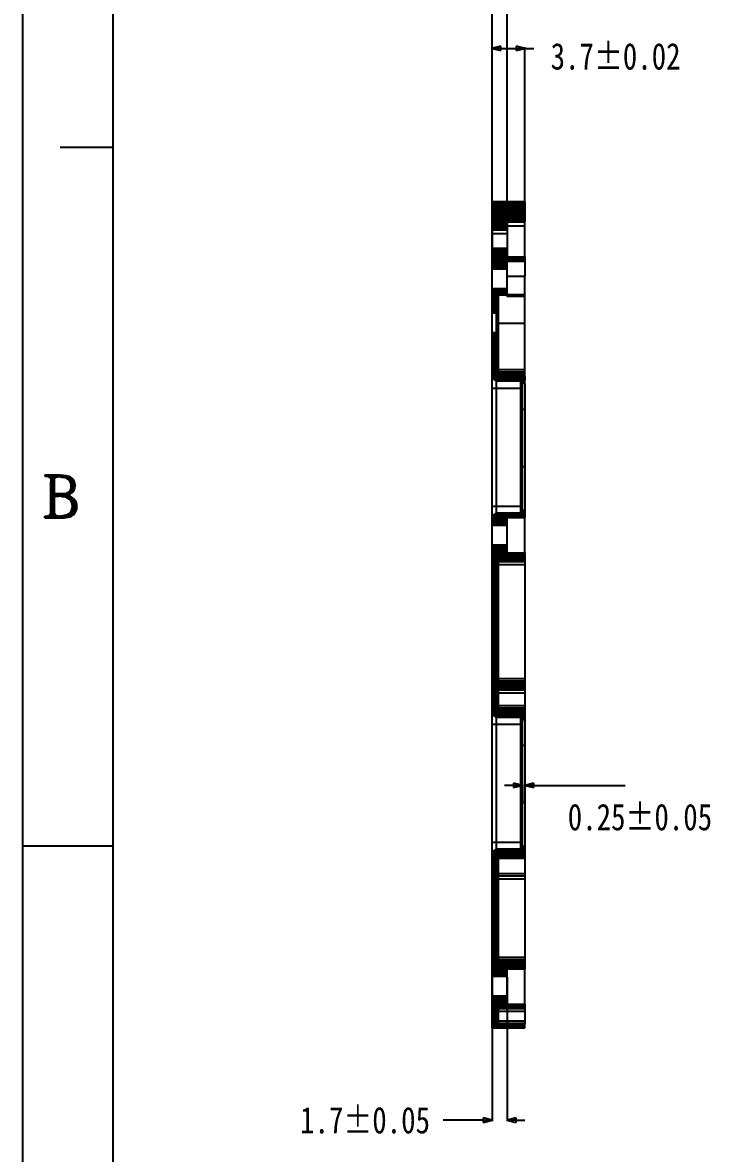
# Model space of a CAD drawing. Header units: millimetres. Extents: x 1385 to 1932, y 378 to 1802.
# Drawn here: x 1448.1 to 1525.9, y 1598.9 to 1726.7 of the extents above; entities that cross this region are included whole.
import ezdxf

# ---------------------------------------------------------------- set-up
doc = ezdxf.new("R2010")
doc.units = ezdxf.units.MM
doc.header["$LTSCALE"] = 46.255
doc.layers.get('0').update_dxf_attribs({"linetype": 'CONTINUOUS'})
for name, color, linetype in [('09', 9, 'CONTINUOUS'), ('30', 30, 'CONTINUOUS'), ('61-RUBBE-XIAOYIN_DXF_DIMENSION', 7, 'CONTINUOUS'), ('61-RUBBER-XIAOYIN_DXF_HATCHING', 7, 'CONTINUOUS'), ('61-RUBBER-XIDXF_CONTINUOUS_LINE', 7, 'CONTINUOUS'), ('TEXT', 3, 'CONTINUOUS')]:
    doc.layers.add(name, color=color, linetype=linetype)
doc.styles.get("Standard").update_dxf_attribs({"font": 'txt', "width": 0.8})

# ---------------------------------------------------------------- blocks, each defined once
blk = doc.blocks.new('HATCHING_BL0', base_point=(236.94, 212.12))
at = {"layer": '61-RUBBER-XIAOYIN_DXF_HATCHING', "linetype": 'Continuous'}
h = blk.add_hatch(dxfattribs=at)
h.set_pattern_fill('S', color=40, scale=0.049622, angle=45, style=0, pattern_type=0)
h.set_pattern_definition([(45, (0, 0), (-0.035088395, 0.035088395), [])])
edge = h.paths.add_edge_path()
edge.add_line((238.79, 165.44), (238.79, 165.94))
edge.add_line((238.79, 165.44), (235.09, 165.44))
edge.add_line((235.09, 165.44), (235.09, 169.02))
edge.add_line((236.79, 169.02), (235.09, 169.02))
edge.add_line((236.79, 168.12), (236.79, 169.02))
edge.add_line((236.79, 168.12), (238.79, 168.12))
edge.add_line((238.79, 167.62), (238.79, 168.12))
edge.add_line((238.79, 167.62), (235.79, 167.62))
edge.add_spline(control_points=[(235.59, 167.42), (235.59, 167.54), (235.67, 167.62), (235.79, 167.62)], knot_values=[0, 0, 0, 0, 1, 1, 1, 1], weights=[1, 0.804738, 0.804738, 1], degree=3, periodic=0)
edge.add_line((235.59, 166.14), (235.59, 167.42))
edge.add_spline(control_points=[(235.59, 166.14), (235.59, 166.02), (235.67, 165.94), (235.79, 165.94)], knot_values=[0, 0, 0, 0, 1, 1, 1, 1], weights=[1, 0.804738, 0.804738, 1], degree=3, periodic=0)
edge.add_line((238.79, 165.94), (235.79, 165.94))
edge = h.paths.add_edge_path()
edge.add_line((238.79, 172.12), (238.79, 173.12))
edge.add_line((236.79, 172.12), (238.79, 172.12))
edge.add_line((236.79, 171.22), (236.79, 172.12))
edge.add_line((236.79, 171.22), (235.09, 171.22))
edge.add_line((235.09, 171.22), (235.09, 185.32))
edge.add_line((235.09, 185.32), (235.59, 185.62))
edge.add_line((238.34, 185.62), (235.59, 185.62))
edge.add_spline(control_points=[(238.49, 185.77), (238.49, 185.68), (238.43, 185.62), (238.34, 185.62)], knot_values=[0, 0, 0, 0, 1, 1, 1, 1], weights=[1, 0.804738, 0.804738, 1], degree=3, periodic=0)
edge.add_line((238.49, 185.92), (238.49, 185.77))
edge.add_line((238.79, 185.92), (238.49, 185.92))
edge.add_line((238.79, 184.57), (238.79, 185.92))
edge.add_line((238.79, 184.57), (235.79, 184.57))
edge.add_spline(control_points=[(235.59, 184.37), (235.59, 184.49), (235.67, 184.57), (235.79, 184.57)], knot_values=[0, 0, 0, 0, 1, 1, 1, 1], weights=[1, 0.804738, 0.804738, 1], degree=3, periodic=0)
edge.add_line((235.59, 173.32), (235.59, 184.37))
edge.add_spline(control_points=[(235.59, 173.32), (235.59, 173.2), (235.67, 173.12), (235.79, 173.12)], knot_values=[0, 0, 0, 0, 1, 1, 1, 1], weights=[1, 0.804738, 0.804738, 1], degree=3, periodic=0)
edge.add_line((238.79, 173.12), (235.79, 173.12))
edge = h.paths.add_edge_path()
edge.add_line((238.79, 200.27), (238.79, 201.57))
edge.add_line((238.79, 200.27), (238.49, 200.27))
edge.add_line((238.49, 200.42), (238.49, 200.27))
edge.add_spline(control_points=[(238.49, 200.42), (238.49, 200.51), (238.43, 200.57), (238.34, 200.57)], knot_values=[0, 0, 0, 0, 1, 1, 1, 1], weights=[1, 0.804738, 0.804738, 1], degree=3, periodic=0)
edge.add_line((238.34, 200.57), (235.59, 200.57))
edge.add_line((235.09, 200.87), (235.59, 200.57))
edge.add_line((235.09, 200.87), (235.09, 203.18))
edge.add_line((235.09, 203.18), (235.59, 203.18))
edge.add_line((235.59, 201.77), (235.59, 203.18))
edge.add_spline(control_points=[(235.59, 201.77), (235.59, 201.65), (235.67, 201.57), (235.79, 201.57)], knot_values=[0, 0, 0, 0, 1, 1, 1, 1], weights=[1, 0.804738, 0.804738, 1], degree=3, periodic=0)
edge.add_line((238.79, 201.57), (235.79, 201.57))
edge = h.paths.add_edge_path()
edge.add_line((235.09, 203.18), (235.59, 203.18))
edge.add_line((235.09, 203.18), (235.59, 203.18))
edge = h.paths.add_edge_path()
edge.add_line((238.79, 203.62), (238.79, 204.62))
edge.add_line((238.79, 203.62), (235.79, 203.62))
edge.add_spline(control_points=[(235.59, 203.42), (235.59, 203.54), (235.67, 203.62), (235.79, 203.62)], knot_values=[0, 0, 0, 0, 1, 1, 1, 1], weights=[1, 0.804738, 0.804738, 1], degree=3, periodic=0)
edge.add_line((235.59, 203.18), (235.59, 203.42))
edge.add_line((235.09, 203.18), (235.59, 203.18))
edge.add_line((235.09, 203.18), (235.09, 220.02))
edge.add_line((236.79, 220.02), (235.09, 220.02))
edge.add_line((236.79, 219.12), (236.79, 220.02))
edge.add_line((236.79, 219.12), (238.79, 219.12))
edge.add_line((238.79, 218.12), (238.79, 219.12))
edge.add_line((238.79, 218.12), (235.79, 218.12))
edge.add_spline(control_points=[(235.59, 217.92), (235.59, 218.04), (235.67, 218.12), (235.79, 218.12)], knot_values=[0, 0, 0, 0, 1, 1, 1, 1], weights=[1, 0.804738, 0.804738, 1], degree=3, periodic=0)
edge.add_line((235.59, 204.82), (235.59, 217.92))
edge.add_spline(control_points=[(235.59, 204.82), (235.59, 204.7), (235.67, 204.62), (235.79, 204.62)], knot_values=[0, 0, 0, 0, 1, 1, 1, 1], weights=[1, 0.804738, 0.804738, 1], degree=3, periodic=0)
edge.add_line((238.79, 204.62), (235.79, 204.62))
edge = h.paths.add_edge_path()
edge.add_line((238.79, 223.12), (238.79, 223.92))
edge.add_line((236.79, 223.12), (238.79, 223.12))
edge.add_line((236.79, 222.22), (236.79, 223.12))
edge.add_line((236.79, 222.22), (235.09, 222.22))
edge.add_line((235.09, 222.22), (235.09, 223.32))
edge.add_line((235.09, 223.32), (235.59, 223.62))
edge.add_line((238.34, 223.62), (235.59, 223.62))
edge.add_spline(control_points=[(238.49, 223.77), (238.49, 223.68), (238.43, 223.62), (238.34, 223.62)], knot_values=[0, 0, 0, 0, 1, 1, 1, 1], weights=[1, 0.804738, 0.804738, 1], degree=3, periodic=0)
edge.add_line((238.49, 223.92), (238.49, 223.77))
edge.add_line((238.79, 223.92), (238.49, 223.92))
edge = h.paths.add_edge_path()
edge.add_line((238.79, 238.27), (238.79, 239.06))
edge.add_line((238.79, 238.27), (238.49, 238.27))
edge.add_line((238.49, 238.42), (238.49, 238.27))
edge.add_spline(control_points=[(238.49, 238.42), (238.49, 238.51), (238.43, 238.57), (238.34, 238.57)], knot_values=[0, 0, 0, 0, 1, 1, 1, 1], weights=[1, 0.804738, 0.804738, 1], degree=3, periodic=0)
edge.add_line((238.34, 238.57), (235.59, 238.57))
edge.add_line((235.09, 238.87), (235.59, 238.57))
edge.add_line((235.09, 238.87), (235.09, 239.06))
edge.add_line((235.09, 239.06), (238.79, 239.06))
edge = h.paths.add_edge_path()
edge.add_line((235.09, 239.06), (238.79, 239.06))
edge.add_line((235.09, 239.06), (238.79, 239.06))
edge = h.paths.add_edge_path()
edge.add_line((238.79, 239.06), (238.79, 239.57))
edge.add_line((235.09, 239.06), (238.79, 239.06))
edge.add_line((235.09, 239.06), (235.09, 244.02))
edge.add_line((235.59, 244.02), (235.09, 244.02))
edge.add_line((235.59, 239.77), (235.59, 244.02))
edge.add_spline(control_points=[(235.59, 239.77), (235.59, 239.65), (235.67, 239.57), (235.79, 239.57)], knot_values=[0, 0, 0, 0, 1, 1, 1, 1], weights=[1, 0.804738, 0.804738, 1], degree=3, periodic=0)
edge.add_line((238.79, 239.57), (235.79, 239.57))
edge = h.paths.add_edge_path()
edge.add_line((235.09, 246.22), (235.09, 247.25))
edge.add_line((235.09, 247.25), (235.59, 247.25))
edge.add_line((235.59, 246.22), (235.59, 247.25))
edge.add_line((235.59, 246.22), (235.09, 246.22))
edge = h.paths.add_edge_path()
edge.add_line((235.09, 247.25), (235.59, 247.25))
edge.add_line((235.09, 247.25), (235.59, 247.25))
edge = h.paths.add_edge_path()
edge.add_line((238.79, 258.8), (238.79, 256.55))
edge.add_line((236.79, 256.55), (238.79, 256.55))
edge.add_line((236.79, 256.55), (236.79, 255.62))
edge.add_line((236.79, 255.62), (235.09, 255.62))
edge.add_line((235.09, 258.8), (235.09, 255.62))
edge.add_line((238.79, 258.8), (235.09, 258.8))
edge = h.paths.add_edge_path()
edge.add_line((238.79, 252.62), (238.79, 252.1))
edge.add_line((236.79, 252.1), (238.79, 252.1))
edge.add_line((236.79, 252.1), (236.79, 251.2))
edge.add_line((236.79, 251.2), (235.09, 251.2))
edge.add_line((235.09, 253.55), (235.09, 251.2))
edge.add_line((236.79, 253.55), (235.09, 253.55))
edge.add_line((236.79, 253.55), (236.79, 252.62))
edge.add_line((236.79, 252.62), (238.79, 252.62))
edge = h.paths.add_edge_path()
edge.add_line((235.09, 249), (235.09, 247.25))
edge.add_line((236.79, 249), (235.09, 249))
edge.add_line((236.79, 249), (236.79, 248.3))
edge.add_line((235.79, 248.3), (236.79, 248.3))
edge.add_spline(control_points=[(235.79, 248.3), (235.75, 248.3), (235.69, 248.28), (235.61, 248.2), (235.59, 248.13), (235.59, 248.09)], knot_values=[0, 0, 0, 0, 0.333333, 0.666667, 1, 1, 1, 1], degree=3, periodic=0)
edge.add_line((235.59, 248.09), (235.59, 247.25))
edge.add_line((235.09, 247.25), (235.59, 247.25))
blk = doc.blocks.new('_CLOSED')
at = {"color": 0, "linetype": 'ByBlock'}
for p, q in [((0, 0), (-1, 0.25)), ((-1, 0.25), (-1, -0.25)), ((-1, -0.25), (0, 0)), ((-1, 0), (0, 0))]:
    blk.add_line(p, q, dxfattribs=at)

msp = doc.modelspace()

# ---------------------------------------------------------------- hatches: boundary and pattern name
at = {"layer": 'TEXT'}
h = msp.add_hatch(dxfattribs=at)
h.set_pattern_fill('ANSI31', color=1, scale=0.09037, angle=720, style=0)
h.set_pattern_definition([(45, (1434.650043, 1471.67215), (-0.0079876969, 0.0079876969), [])])
h.paths.add_polyline_path([(1454.21, 1671.74), (1454.24, 1672.02), (1454.21, 1672.26), (1454.16, 1672.51), (1454.06, 1672.72), (1453.9, 1672.91), (1453.71, 1673.05), (1453.47, 1673.18), (1453.18, 1673.27), (1453.08, 1673.3), (1453.37, 1673.4), (1453.6, 1673.53), (1453.78, 1673.69), (1453.93, 1673.89), (1454, 1674.12), (1454.03, 1674.38), (1454.03, 1674.43), (1454, 1674.68), (1453.93, 1674.89), (1453.83, 1675.07), (1453.67, 1675.22), (1453.5, 1675.35), (1453.27, 1675.45), (1453.01, 1675.53), (1452.7, 1675.57), (1452.36, 1675.58), (1450.61, 1675.58), (1450.61, 1675.44), (1450.97, 1675.4), (1451.15, 1675.32), (1451.27, 1675.14), (1451.3, 1674.82), (1451.3, 1671.61), (1451.3, 1671.56), (1451.27, 1671.26), (1451.15, 1671.05), (1451.14, 1671.03), (1450.92, 1670.92), (1450.61, 1670.88), (1450.61, 1670.74), (1452.72, 1670.74), (1452.83, 1670.75), (1453.14, 1670.78), (1453.41, 1670.85), (1453.64, 1670.95), (1453.84, 1671.1), (1454, 1671.27), (1454.13, 1671.49)])
h.paths.add_polyline_path([(1453.71, 1671.79), (1453.64, 1671.57), (1453.54, 1671.38), (1453.38, 1671.23), (1453.18, 1671.11), (1452.95, 1671.03), (1452.66, 1670.98), (1452.33, 1670.95), (1452.16, 1670.97), (1451.91, 1671), (1451.8, 1671.07), (1451.71, 1671.31), (1451.71, 1673.2), (1451.71, 1673.47), (1451.71, 1675.17), (1451.74, 1675.31), (1451.89, 1675.35), (1452.19, 1675.37), (1452.5, 1675.34), (1452.79, 1675.3), (1453.04, 1675.22), (1453.24, 1675.11), (1453.4, 1674.95), (1453.51, 1674.78), (1453.58, 1674.56), (1453.6, 1674.32), (1453.58, 1674.1), (1453.5, 1673.86), (1453.34, 1673.67), (1453.09, 1673.53), (1452.79, 1673.5), (1452.45, 1673.47), (1451.71, 1673.47), (1451.71, 1673.2), (1451.83, 1673.2), (1452.2, 1673.2), (1452.49, 1673.17), (1452.73, 1673.14), (1452.91, 1673.1), (1453.05, 1673.04), (1453.29, 1672.91), (1453.48, 1672.74), (1453.63, 1672.54), (1453.7, 1672.31), (1453.73, 1672.05)], flags=16)

# ---------------------------------------------------------------- linework, layer by layer
at = {"color": 4}
for p, q in [((1501.18, 1706.01), (1501.18, 1723.95)), ((1502.18, 1723.82), (1503.88, 1723.82)), ((1504.88, 1705.41), (1504.88, 1723.95)), ((1504.88, 1723.82), (1505.88, 1723.82))]:
    msp.add_line(p, q, dxfattribs=at)
at = {"layer": '09', "color": 1}
for p, q in [((1448.09, 1801.84), (1448.09, 1465.5)), ((1458.29, 1791.64), (1458.29, 1475.69))]:
    msp.add_line(p, q, dxfattribs=at)
at = {"layer": '30', "color": 1}
for p, q in [((1452.34, 1712.66), (1458.29, 1712.66)), ((1448.09, 1633.67), (1458.29, 1633.67))]:
    msp.add_line(p, q, dxfattribs=at)
at = {"layer": '61-RUBBE-XIAOYIN_DXF_DIMENSION', "color": 4, "linetype": 'Continuous'}
for p, q in [((1501.18, 1702.91), (1501.18, 1739.94)), ((1502.88, 1704.27), (1502.88, 1739.94)), ((1502.88, 1704.27), (1502.88, 1723.68)), ((1501.18, 1693.93), (1501.18, 1717.96)), ((1503.58, 1640.49), (1502.58, 1640.49)), ((1504.58, 1638.61), (1504.58, 1640.61)), ((1504.88, 1638.61), (1504.88, 1640.61)), ((1505.88, 1640.49), (1516.22, 1640.49)), ((1501.18, 1618.81), (1501.18, 1602.52)), ((1502.88, 1618.81), (1502.88, 1602.52)), ((1502.88, 1618.81), (1502.88, 1606.39)), ((1500.18, 1602.65), (1495.66, 1602.65)), ((1503.88, 1602.65), (1504.88, 1602.65))]:
    msp.add_line(p, q, dxfattribs=at)
at = {"layer": '61-RUBBER-XIDXF_CONTINUOUS_LINE', "color": 7, "linetype": 'Continuous'}
for p, q in [((1501.18, 1706.46), (1501.18, 1703.28)), ((1504.88, 1706.46), (1501.18, 1706.46)), ((1504.88, 1706.46), (1504.08, 1706.46)), ((1504.88, 1706.46), (1504.88, 1704.2)), ((1504.88, 1706.46), (1504.88, 1704.24)), ((1501.18, 1705.25), (1501.18, 1704.91)), ((1501.18, 1703.32), (1501.18, 1704.45)), ((1502.88, 1704.2), (1502.88, 1703.28)), ((1502.88, 1704.2), (1504.88, 1704.2)), ((1502.88, 1704.2), (1504.88, 1704.2)), ((1504.88, 1699.77), (1504.88, 1704.2)), ((1501.18, 1703.28), (1501.18, 1700.67)), ((1502.88, 1703.28), (1501.18, 1703.28)), ((1504.88, 1703.73), (1502.88, 1703.73)), ((1502.88, 1703.28), (1502.88, 1700.67)), ((1502.88, 1702.85), (1501.18, 1702.85)), ((1501.18, 1686.52), (1501.18, 1701.2)), ((1502.88, 1701.2), (1501.18, 1701.2)), ((1501.18, 1698.85), (1501.18, 1700.67)), ((1502.88, 1701.2), (1502.88, 1700.27)), ((1502.88, 1700.27), (1504.88, 1700.27)), ((1502.88, 1695.75), (1502.88, 1699.75)), ((1502.88, 1699.75), (1504.88, 1699.75)), ((1504.88, 1700.27), (1504.88, 1698.06)), ((1502.88, 1698.85), (1501.18, 1698.85)), ((1502.88, 1698.06), (1504.88, 1698.06)), ((1504.88, 1687.22), (1504.88, 1698.06)), ((1501.18, 1693.87), (1501.18, 1696.65)), ((1502.88, 1696.65), (1501.18, 1696.65)), ((1501.68, 1687.42), (1501.68, 1695.74)), ((1501.88, 1695.95), (1501.88, 1692.77)), ((1501.88, 1695.95), (1502.88, 1695.95)), ((1504.88, 1695.96), (1502.88, 1695.96)), ((1504.88, 1695.75), (1502.88, 1695.75)), ((1501.68, 1693.87), (1501.18, 1693.87)), ((1501.88, 1692.77), (1501.88, 1687.22)), ((1501.88, 1692.77), (1504.88, 1692.77)), ((1501.18, 1687.57), (1501.18, 1691.7)), ((1501.68, 1691.67), (1501.18, 1691.67)), ((1501.68, 1691.67), (1501.68, 1687.42)), ((1501.68, 1687.52), (1504.88, 1687.52)), ((1501.18, 1687.24), (1501.18, 1687.15)), ((1501.18, 1670.97), (1501.18, 1686.52)), ((1501.18, 1686.52), (1501.68, 1686.22)), ((1501.68, 1687.27), (1501.76, 1687.27)), ((1504.88, 1687.22), (1501.88, 1687.22)), ((1504.88, 1687.22), (1501.88, 1687.22)), ((1504.88, 1685.92), (1504.88, 1687.22)), ((1504.88, 1686.71), (1504.88, 1686.27)), ((1501.18, 1685.42), (1504.43, 1685.42)), ((1501.68, 1671.27), (1501.68, 1686.22)), ((1504.43, 1686.22), (1501.68, 1686.22)), ((1501.68, 1686.22), (1504.43, 1686.22)), ((1504.43, 1671.27), (1504.43, 1686.22)), ((1504.58, 1686.07), (1504.58, 1685.92)), ((1504.58, 1685.92), (1504.58, 1671.57)), ((1504.88, 1685.92), (1504.58, 1685.92)), ((1504.88, 1685.92), (1504.88, 1671.57)), ((1504.58, 1683.03), (1504.88, 1683.03)), ((1504.58, 1676.55), (1504.88, 1676.55)), ((1501.18, 1672.07), (1504.43, 1672.07)), ((1501.18, 1670.97), (1501.68, 1671.27)), ((1501.18, 1670.89), (1501.18, 1670.97)), ((1501.18, 1648.52), (1501.18, 1670.97)), ((1501.18, 1670.89), (1501.18, 1670.59)), ((1504.43, 1671.27), (1501.68, 1671.27)), ((1501.68, 1671.27), (1504.43, 1671.27)), ((1504.58, 1671.57), (1504.58, 1671.42)), ((1504.88, 1671.57), (1504.58, 1671.57)), ((1504.88, 1671.57), (1504.88, 1670.77)), ((1504.88, 1665.77), (1504.88, 1671.57)), ((1502.88, 1669.87), (1501.18, 1669.87)), ((1502.88, 1666.77), (1502.88, 1670.77)), ((1502.88, 1670.77), (1504.88, 1670.77)), ((1502.88, 1667.67), (1501.18, 1667.67)), ((1501.18, 1666.42), (1501.18, 1653.07)), ((1502.88, 1666.77), (1504.88, 1666.77)), ((1504.88, 1666.77), (1504.88, 1665.77)), ((1501.68, 1665.57), (1501.68, 1665.77)), ((1501.68, 1665.57), (1501.68, 1652.47)), ((1501.68, 1652.47), (1501.68, 1665.57)), ((1501.68, 1665.47), (1504.88, 1665.47)), ((1501.88, 1665.77), (1501.88, 1652.27)), ((1504.88, 1665.77), (1501.88, 1665.77)), ((1504.88, 1665.77), (1504.88, 1647.92)), ((1501.18, 1651.97), (1501.18, 1650.01)), ((1501.68, 1652.57), (1504.88, 1652.57)), ((1501.68, 1652.27), (1501.88, 1652.27)), ((1504.88, 1652.27), (1501.88, 1652.27)), ((1504.88, 1651.27), (1504.88, 1652.27)), ((1501.68, 1649.22), (1501.68, 1651.22)), ((1501.68, 1649.42), (1501.68, 1651.07)), ((1501.68, 1650.97), (1504.88, 1650.97)), ((1504.88, 1651.27), (1501.88, 1651.27)), ((1501.88, 1651.27), (1501.88, 1649.22)), ((1501.18, 1649.35), (1501.18, 1650.01)), ((1501.68, 1649.52), (1504.88, 1649.52)), ((1504.88, 1649.22), (1501.88, 1649.22)), ((1504.88, 1647.92), (1504.88, 1649.22)), ((1501.18, 1648.52), (1501.68, 1648.22)), ((1501.18, 1632.97), (1501.18, 1648.52)), ((1504.43, 1648.22), (1501.68, 1648.22)), ((1501.68, 1648.22), (1504.43, 1648.22)), ((1501.68, 1633.27), (1501.68, 1648.22)), ((1504.43, 1633.27), (1504.43, 1648.22)), ((1504.58, 1648.07), (1504.58, 1647.92)), ((1504.88, 1647.92), (1504.58, 1647.92)), ((1504.58, 1647.92), (1504.58, 1633.57)), ((1504.88, 1647.92), (1504.88, 1633.57)), ((1501.18, 1647.42), (1504.43, 1647.42)), ((1504.58, 1645.03), (1504.88, 1645.03)), ((1504.58, 1638.55), (1504.88, 1638.55)), ((1501.18, 1634.07), (1504.43, 1634.07)), ((1501.18, 1632.97), (1501.68, 1633.27)), ((1501.18, 1613.09), (1501.18, 1632.97)), ((1501.18, 1632.87), (1501.18, 1632.57)), ((1504.43, 1633.27), (1501.68, 1633.27)), ((1501.68, 1633.27), (1504.43, 1633.27)), ((1504.88, 1633.57), (1504.58, 1633.57)), ((1504.58, 1633.57), (1504.58, 1633.42)), ((1504.88, 1633.57), (1504.88, 1620.77)), ((1504.88, 1632.22), (1504.88, 1633.57)), ((1501.68, 1620.97), (1501.68, 1632.33)), ((1501.68, 1620.97), (1501.68, 1632.02)), ((1504.88, 1632.22), (1501.88, 1632.22)), ((1501.88, 1632.22), (1501.88, 1630.26)), ((1501.68, 1630.52), (1504.88, 1630.52)), ((1504.88, 1630.22), (1501.88, 1630.22)), ((1501.88, 1630.22), (1501.88, 1620.77)), ((1501.68, 1629.92), (1504.88, 1629.92)), ((1501.18, 1628.42), (1501.18, 1618.87)), ((1501.68, 1621.07), (1504.88, 1621.07)), ((1501.68, 1620.77), (1501.68, 1620.97)), ((1504.88, 1620.77), (1501.88, 1620.77)), ((1502.88, 1619.77), (1504.88, 1619.77)), ((1502.88, 1615.77), (1502.88, 1619.77)), ((1504.88, 1620.77), (1504.88, 1619.77)), ((1504.88, 1615.27), (1504.88, 1620.77)), ((1502.88, 1618.87), (1501.18, 1618.87)), ((1502.88, 1616.67), (1501.18, 1616.67)), ((1501.18, 1616.67), (1501.18, 1615.07)), ((1501.68, 1615.07), (1501.68, 1615.27)), ((1501.68, 1615.07), (1501.68, 1613.79)), ((1501.68, 1613.79), (1501.68, 1615.07)), ((1501.68, 1614.97), (1504.88, 1614.97)), ((1504.88, 1615.27), (1501.88, 1615.27)), ((1501.88, 1615.27), (1504.88, 1615.27)), ((1501.88, 1615.27), (1501.88, 1613.59)), ((1502.88, 1615.77), (1504.88, 1615.77)), ((1504.88, 1615.77), (1504.88, 1615.27)), ((1504.88, 1615.27), (1504.88, 1613.59)), ((1501.68, 1613.89), (1504.88, 1613.89)), ((1504.88, 1613.59), (1501.88, 1613.59)), ((1504.88, 1613.09), (1504.88, 1613.59)), ((1504.88, 1613.09), (1501.18, 1613.09)), ((1501.18, 1613.09), (1504.88, 1613.09))]:
    msp.add_line(p, q, dxfattribs=at)
for centre, radius, start, end in [((1501.88, 1687.42), 0.2, 180, 270), ((1501.88, 1687.42), 0.2, 180, 270), ((1504.43, 1686.07), 0.15, 0, 90), ((1504.43, 1686.07), 0.15, 0, 90), ((1504.43, 1671.42), 0.15, 270, 0), ((1504.43, 1671.42), 0.15, 270, 0), ((1501.88, 1665.57), 0.2, 90, 180), ((1501.88, 1665.57), 0.2, 90, 180), ((1501.88, 1652.47), 0.2, 180, 270), ((1501.88, 1652.47), 0.2, 180, 270), ((1501.88, 1651.07), 0.2, 90, 180), ((1501.88, 1651.07), 0.2, 90, 180), ((1501.88, 1649.42), 0.2, 180, 270), ((1501.88, 1649.42), 0.2, 180, 270), ((1504.43, 1648.07), 0.15, 0, 90), ((1504.43, 1648.07), 0.15, 0, 90), ((1504.43, 1633.42), 0.15, 270, 0), ((1504.43, 1633.42), 0.15, 270, 0), ((1501.88, 1632.02), 0.2, 90, 180), ((1501.88, 1630.42), 0.2, 180, 270), ((1501.88, 1630.42), 0.2, 180, 270), ((1501.88, 1620.97), 0.2, 180, 270), ((1501.88, 1620.97), 0.2, 180, 270), ((1501.88, 1615.07), 0.2, 90, 180), ((1501.88, 1615.07), 0.2, 90, 180), ((1501.88, 1613.79), 0.2, 180, 270), ((1501.88, 1613.79), 0.2, 180, 270)]:
    msp.add_arc(centre, radius, start, end, dxfattribs=at)
for points in [[(1501.71, 1695.85), (1501.69, 1695.82), (1501.68, 1695.78), (1501.68, 1695.74)], [(1501.88, 1695.95), (1501.82, 1695.95), (1501.74, 1695.91), (1501.71, 1695.85)]]:
    msp.add_open_spline(points, degree=3, dxfattribs=at)
at = {"layer": 'TEXT', "color": 1}
for p, q in [((1450.61, 1675.58), (1450.61, 1675.44)), ((1452.36, 1675.58), (1450.61, 1675.58)), ((1450.61, 1675.44), (1450.62, 1675.44)), ((1450.62, 1675.44), (1450.97, 1675.4)), ((1451.15, 1675.32), (1450.97, 1675.4)), ((1451.15, 1675.32), (1451.15, 1675.32)), ((1451.27, 1675.14), (1451.15, 1675.32)), ((1451.27, 1675.14), (1451.3, 1674.82)), ((1451.3, 1671.61), (1451.3, 1674.82)), ((1451.74, 1675.31), (1451.71, 1675.17)), ((1451.71, 1673.47), (1451.71, 1675.17)), ((1451.74, 1675.31), (1451.89, 1675.35)), ((1452.19, 1675.37), (1451.89, 1675.35)), ((1451.89, 1675.35), (1451.89, 1675.35)), ((1452.5, 1675.34), (1452.19, 1675.37)), ((1452.36, 1675.58), (1452.7, 1675.57)), ((1452.5, 1675.34), (1452.79, 1675.3)), ((1452.7, 1675.57), (1453.01, 1675.53)), ((1453.04, 1675.22), (1452.79, 1675.3)), ((1453.01, 1675.53), (1453.27, 1675.45)), ((1453.04, 1675.22), (1453.24, 1675.11)), ((1453.4, 1674.95), (1453.24, 1675.11)), ((1453.5, 1675.35), (1453.27, 1675.45)), ((1453.51, 1674.78), (1453.4, 1674.95)), ((1453.67, 1675.22), (1453.5, 1675.35)), ((1453.58, 1674.56), (1453.51, 1674.78)), ((1453.83, 1675.07), (1453.67, 1675.22)), ((1453.93, 1674.89), (1453.83, 1675.07)), ((1454, 1674.68), (1453.93, 1674.89)), ((1451.71, 1673.47), (1451.71, 1673.2)), ((1451.71, 1673.2), (1451.71, 1673.47)), ((1452.45, 1673.47), (1451.71, 1673.47)), ((1452.79, 1673.5), (1452.45, 1673.47)), ((1452.79, 1673.5), (1453.04, 1673.53)), ((1453.11, 1673.54), (1453.04, 1673.53)), ((1453.34, 1673.67), (1453.11, 1673.54)), ((1453.34, 1673.67), (1453.5, 1673.86)), ((1453.37, 1673.4), (1453.6, 1673.53)), ((1453.5, 1673.86), (1453.58, 1674.1)), ((1453.6, 1674.32), (1453.58, 1674.56)), ((1453.58, 1674.1), (1453.6, 1674.32)), ((1453.6, 1673.53), (1453.78, 1673.69)), ((1453.78, 1673.69), (1453.93, 1673.89)), ((1453.93, 1673.89), (1454, 1674.12)), ((1454.03, 1674.43), (1454, 1674.68)), ((1454, 1674.12), (1454.03, 1674.38)), ((1454.03, 1674.43), (1454.03, 1674.38)), ((1451.71, 1673.2), (1451.83, 1673.2)), ((1451.71, 1671.31), (1451.71, 1673.2)), ((1451.83, 1673.2), (1452.2, 1673.2)), ((1452.49, 1673.17), (1452.2, 1673.2)), ((1452.49, 1673.17), (1452.73, 1673.14)), ((1452.73, 1673.14), (1452.91, 1673.1)), ((1453.05, 1673.04), (1452.91, 1673.1)), ((1453.29, 1672.91), (1453.05, 1673.04)), ((1453.37, 1673.4), (1453.08, 1673.3)), ((1453.08, 1673.3), (1453.18, 1673.27)), ((1453.47, 1673.18), (1453.18, 1673.27)), ((1453.29, 1672.91), (1453.48, 1672.74)), ((1453.71, 1673.05), (1453.47, 1673.18)), ((1453.63, 1672.54), (1453.48, 1672.74)), ((1453.7, 1672.31), (1453.63, 1672.54)), ((1453.73, 1672.05), (1453.7, 1672.31)), ((1453.9, 1672.91), (1453.71, 1673.05)), ((1454.06, 1672.72), (1453.9, 1672.91)), ((1454.16, 1672.51), (1454.06, 1672.72)), ((1454.21, 1672.26), (1454.16, 1672.51)), ((1454.24, 1672.02), (1454.21, 1672.26)), ((1450.92, 1670.92), (1450.61, 1670.88)), ((1450.92, 1670.92), (1451.14, 1671.03)), ((1451.15, 1671.05), (1451.14, 1671.03)), ((1451.15, 1671.05), (1451.27, 1671.26)), ((1451.27, 1671.26), (1451.3, 1671.56)), ((1451.3, 1671.61), (1451.3, 1671.56)), ((1451.8, 1671.07), (1451.71, 1671.31)), ((1451.91, 1671), (1451.8, 1671.07)), ((1451.91, 1671), (1452.16, 1670.97)), ((1452.16, 1670.97), (1452.33, 1670.95)), ((1452.66, 1670.98), (1452.33, 1670.95)), ((1452.95, 1671.03), (1452.66, 1670.98)), ((1452.95, 1671.03), (1453.18, 1671.11)), ((1453.38, 1671.23), (1453.18, 1671.11)), ((1453.38, 1671.23), (1453.54, 1671.38)), ((1453.41, 1670.85), (1453.64, 1670.95)), ((1453.54, 1671.38), (1453.64, 1671.57)), ((1453.64, 1671.57), (1453.71, 1671.79)), ((1453.64, 1670.95), (1453.84, 1671.1)), ((1453.71, 1671.79), (1453.73, 1672.05)), ((1453.73, 1672.05), (1453.73, 1672.05)), ((1453.84, 1671.1), (1454, 1671.27)), ((1454, 1671.27), (1454.13, 1671.49)), ((1454.13, 1671.49), (1454.21, 1671.74)), ((1454.21, 1671.74), (1454.24, 1672.02)), ((1450.61, 1670.74), (1450.61, 1670.88)), ((1450.61, 1670.74), (1452.72, 1670.74)), ((1452.72, 1670.74), (1452.83, 1670.75)), ((1453.14, 1670.78), (1452.83, 1670.75)), ((1453.41, 1670.85), (1453.14, 1670.78))]:
    msp.add_line(p, q, dxfattribs=at)

# ---------------------------------------------------------------- block references
at = {"color": 4, "rotation": 180}
msp.add_blockref('_CLOSED', (1501.18, 1723.82), dxfattribs=at)
at = {"color": 4}
msp.add_blockref('_CLOSED', (1504.88, 1723.82), dxfattribs=at)
at = {"color": 6}
msp.add_blockref('HATCHING_BL0', (1503.03, 1659.77), dxfattribs=at)
at = {"layer": '61-RUBBE-XIAOYIN_DXF_DIMENSION', "color": 4, "linetype": 'Continuous'}
for p in [(1504.58, 1640.49), (1501.18, 1602.65)]:
    msp.add_blockref('_CLOSED', p, dxfattribs=at)
at = {"layer": '61-RUBBE-XIAOYIN_DXF_DIMENSION', "color": 4, "linetype": 'Continuous', "rotation": 180}
for p in [(1504.88, 1640.49), (1502.88, 1602.65)]:
    msp.add_blockref('_CLOSED', p, dxfattribs=at)

# ---------------------------------------------------------------- texts
at = {"color": 4, "insert": (1515.14, 1722.9), "char_height": 3, "attachment_point": 5}
msp.add_mtext('\\A1;3.7%%P0.02', dxfattribs=at)
at = {"layer": '61-RUBBE-XIAOYIN_DXF_DIMENSION', "color": 4, "linetype": 'Continuous', "char_height": 3}
for s, insert, attachment_point in [('\\A1;0.25%%P0.05', (1509.73, 1638.42), 1), ('\\A1;1.7{\\Ftxt|c134;%%P0.05}', (1494.16, 1604.15), 3)]:
    msp.add_mtext(s, dxfattribs=dict(at, insert=insert, attachment_point=attachment_point))

doc.saveas('drawing.dxf')
